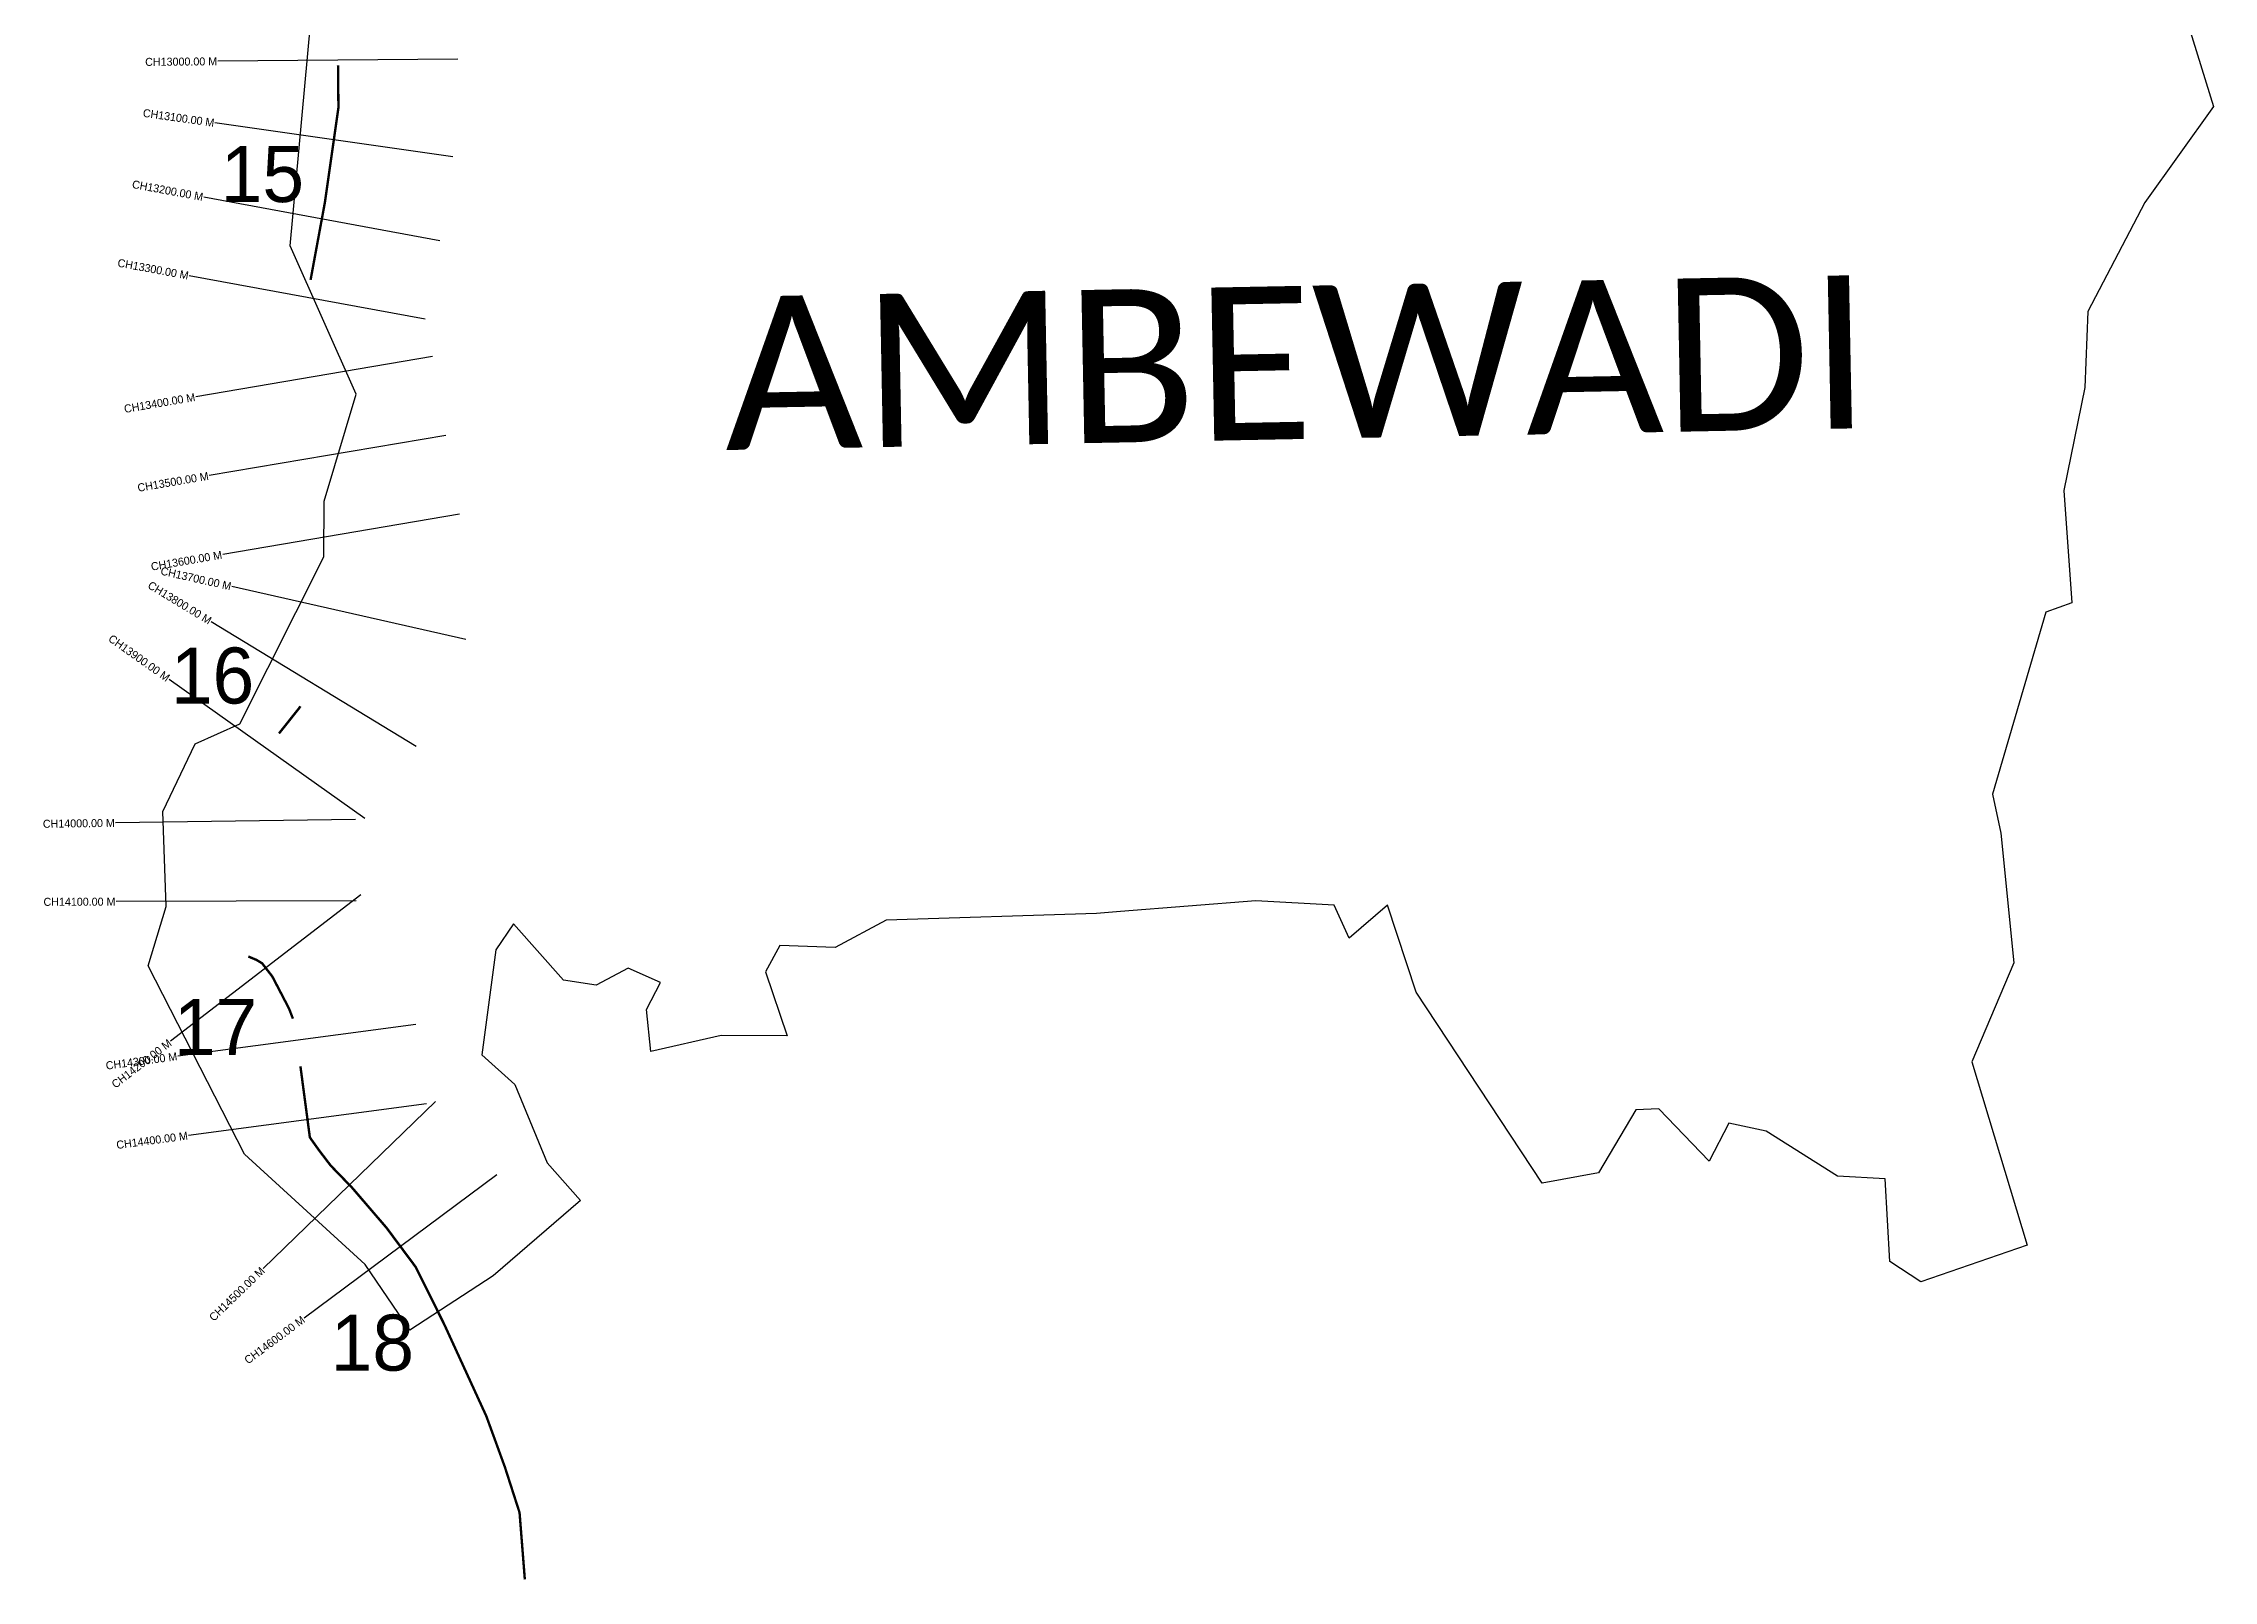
# Model space of a CAD drawing. Header units: metres. Extents: x 260643 to 263356, y 2214895 to 2218417.
# Drawn here: x 260643 to 263356, y 2214895 to 2216817 of the extents above; entities that cross this region are included whole.
import ezdxf
from ezdxf.enums import TextEntityAlignment as Align

# ---------------------------------------------------------------- set-up
doc = ezdxf.new("R2010")
doc.units = ezdxf.units.M
for name, color, linetype in [('CS', 134, 'Continuous'), ('CSMark', 6, 'Continuous'), ('NATURALLY PROTECTED', 3, 'Continuous'), ('VILLAGE NAME', 250, 'Continuous')]:
    doc.layers.add(name, color=color, linetype=linetype)

msp = doc.modelspace()

# ---------------------------------------------------------------- linework, layer by layer
at = {"color": 6}
msp.add_lwpolyline([(263272.3, 2217008), (263355.8, 2216738.4), (263270, 2216618.3), (263198.4, 2216482.1), (263194.7, 2216387.2), (263168.5, 2216258.3), (263178.5, 2216118), (263146, 2216106.1), (263079.4, 2215878.5), (263090, 2215829.7), (263106.1, 2215667.7), (263053.7, 2215544), (263122.7, 2215314.7), (262989.7, 2215269), (262951.3, 2215294.2), (262945.1, 2215397.7), (262885.8, 2215401.1), (262796.7, 2215457.3), (262750, 2215467.1), (262725.2, 2215419.8), (262662.2, 2215485.1), (262633.6, 2215483.9), (262586.9, 2215405.3), (262516.7, 2215392.4), (262359.1, 2215631.1), (262323.4, 2215739.8), (262275.3, 2215698.8), (262256.6, 2215739.8), (262158.6, 2215745.4), (261989.5, 2215731.9), (261959.6, 2215729.5), (261696.6, 2215721), (261632.6, 2215686.9), (261563.6, 2215689.4), (261545.6, 2215656.4), (261572.7, 2215576.3), (261490.5, 2215577), (261402.5, 2215557), (261397.1, 2215609.6), (261414.5, 2215643.3), (261374.2, 2215661.3), (261334.1, 2215640), (261293.4, 2215646.3), (261230.7, 2215716.4), (261208.5, 2215684), (261191.1, 2215552.9), (261232.3, 2215515.5), (261272.8, 2215417.7), (261314.5, 2215370.8), (261205.5, 2215276.5), (261101, 2215208.4), (261045.5, 2215290.6), (260894.4, 2215428.7), (260774.1, 2215664), (260796.5, 2215738.4), (260792.6, 2215857), (260832.8, 2215941.4), (260888.8, 2215966.8), (260993.6, 2216175.2), (260994.2, 2216245.2), (261034.1, 2216378.7), (260951.6, 2216564.1), (260988.4, 2216963.9)], dxfattribs=at)
at = {"layer": 'CS'}
for p, q in [((261161.3, 2216797.7), (260861.3, 2216795)), ((261154.7, 2216675.7), (260857.6, 2216717.9)), ((261138.7, 2216570.7), (260843.7, 2216625.1)), ((261120.5, 2216472.4), (260825.5, 2216526.8)), ((261129.5, 2216425.9), (260833.7, 2216375.4)), ((261146.3, 2216327.3), (260850.5, 2216276.9)), ((261163.1, 2216228.7), (260867.3, 2216178.3)), ((261171.3, 2216072.1), (260878.7, 2216138.2)), ((261109.2, 2215938.3), (260852.9, 2216094.1)), ((261044.9, 2215848.3), (260800.4, 2216022.2)), ((261033.4, 2215846.8), (260733.4, 2215842.8)), ((261034.2, 2215745.3), (260734.2, 2215744.3)), ((261039.7, 2215753), (260802.2, 2215569.8)), ((261108.7, 2215590.7), (260811.3, 2215551.1)), ((261121.9, 2215491.6), (260824.5, 2215452)), ((261133.4, 2215494.5), (260918, 2215285.7)), ((261209.8, 2215402.5), (260969, 2215223.6))]:
    msp.add_line(p, q, dxfattribs=at)
at = {"layer": 'NATURALLY PROTECTED', "const_width": 3, "flags": 128}
for points in [[(261011.4, 2216790.1), (261011.9, 2216737), (260995.1, 2216619.2), (260977.1, 2216521.7)], [(260964.3, 2215988.6), (260963.2, 2215986.7), (260937.6, 2215954.6)], [(260899.3, 2215675.7), (260903.5, 2215673.9), (260908.9, 2215671.7), (260916.4, 2215667.3), (260929.2, 2215650.8), (260950.1, 2215610.7), (260955, 2215598)], [(260964.4, 2215538.4), (260976.2, 2215449.5), (260987.5, 2215433.6), (261002.2, 2215414.3), (261028.9, 2215386.7), (261072, 2215336.5), (261108.3, 2215287.7), (261144.2, 2215215.7), (261196.8, 2215100.9), (261219.9, 2215037.5), (261238.3, 2214980.4), (261244.9, 2214896.8)]]:
    msp.add_lwpolyline(points, dxfattribs=at)

# ---------------------------------------------------------------- texts
at = {"char_height": 70, "attachment_point": 1}
for s, insert in [('15', (260864.8, 2216689)), ('16', (260802.5, 2216062)), ('17', (260806.3, 2215622.6)), ('18', (261002.3, 2215227.9))]:
    msp.add_mtext_dynamic_manual_height_columns(s, width=95.172, gutter_width=1, heights=[0], dxfattribs=dict(at, insert=insert))
at = {"layer": 'CSMark'}
for s, rotation, p in [('CH13000.00 M', 0.5074, (260860.3, 2216795)), ('CH13100.00 M', 351.9076, (260856.7, 2216718)), ('CH13200.00 M', 349.5414, (260842.7, 2216625.3)), ('CH13300.00 M', 349.5414, (260824.5, 2216527)), ('CH13400.00 M', 9.675, (260832.7, 2216375.3)), ('CH13500.00 M', 9.675, (260849.5, 2216276.7)), ('CH13600.00 M', 9.675, (260866.3, 2216178.1)), ('CH13800.00 M', 328.7004, (260852, 2216094.6)), ('CH13700.00 M', 347.2694, (260877.7, 2216138.4)), ('CH13900.00 M', 324.5852, (260799.5, 2216022.8)), ('CH14000.00 M', 0.7604, (260732.4, 2215842.8)), ('CH14100.00 M', 0.1797, (260733.2, 2215744.3)), ('CH14200.00 M', 37.6421, (260801.4, 2215569.2)), ('CH14300.00 M', 7.5843, (260810.3, 2215551)), ('CH14400.00 M', 7.5843, (260823.5, 2215451.8)), ('CH14500.00 M', 44.1055, (260917.3, 2215285)), ('CH14600.00 M', 36.5936, (260968.2, 2215223.1))]:
    msp.add_text(s, height=10, rotation=rotation, dxfattribs=at).set_placement(p, align=Align.MIDDLE_RIGHT)
at = {"layer": 'VILLAGE NAME', "insert": (261491.9, 2216500.3), "char_height": 191.456, "attachment_point": 1, "rotation": 1.1028}
msp.add_mtext_dynamic_manual_height_columns('{\\fCalibri|b0|i0|c0|p34;AMBEWADI}', width=161.46, gutter_width=957.3, heights=[0], dxfattribs=at)

doc.saveas('drawing.dxf')
